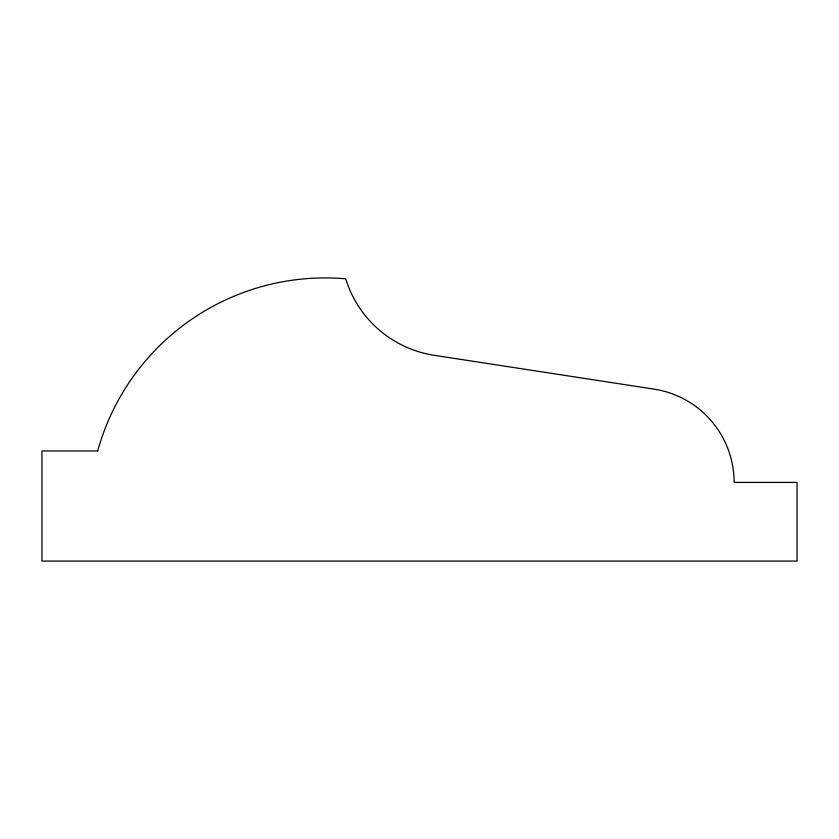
<?xml version="1.0" encoding="UTF-8"?>
<svg xmlns="http://www.w3.org/2000/svg" width="839" height="839" viewBox="0 0 839 839"><rect width="100%" height="100%" fill="white"/><g stroke="black" fill="none" stroke-linecap="round" stroke-linejoin="round"><path stroke-width="1.26" d="M97.691 450.963L41.95 450.963L41.95 561.081L797.05 561.081L797.05 482.425L734.125 482.425A94.388 94.388 0 0 0 654.095 389.139L434.214 355.296A110.119 110.119 0 0 1 345.71 278.821A235.969 235.969 0 0 0 97.691 450.963"/></g></svg>
